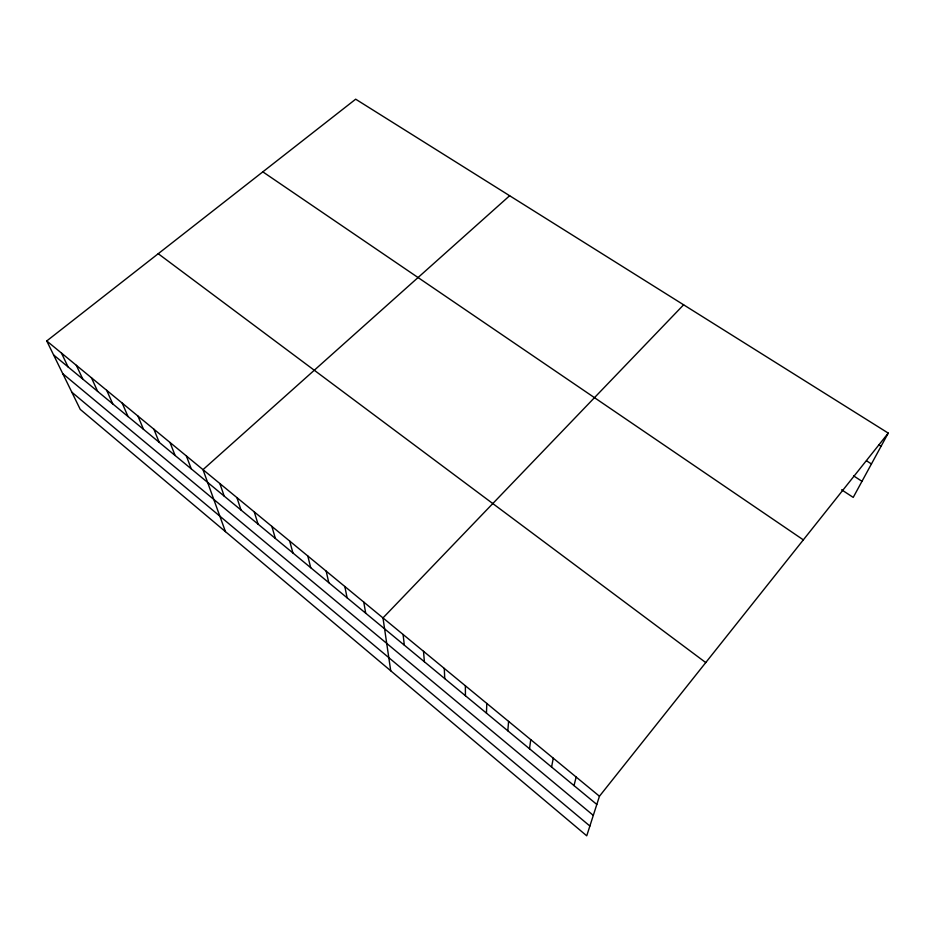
<?xml version="1.0" encoding="UTF-8"?>
<svg xmlns="http://www.w3.org/2000/svg" width="935" height="935" viewBox="0 0 935 935"><rect width="100%" height="100%" fill="white"/><g stroke="black" fill="none" stroke-linecap="round" stroke-linejoin="round"><path stroke-width="1.4" d="M486.457 713.136L486.808 703.447M507.822 730.808L508.593 721.399M529.526 748.771L530.741 739.643M551.592 767.027L553.263 758.192M574.008 785.587L576.159 777.055M888.25 433.104L599.452 796.234L586.736 835.808L80.246 409.39L46.75 340.948L355.674 99.192L888.25 433.104L853.223 497.397L841.605 489.788M683.625 304.81L382.988 617.918L390.725 670.792M509.645 195.719L203 469.662L225.452 531.641M878.69 444.791L881.062 446.287M866.546 460.815L871.443 463.959M853.643 475.903L861.988 481.315M262.828 171.853L803.34 539.869M158.225 253.712L705.75 662.576M46.75 340.948L599.452 796.234M53.599 354.938L596.81 804.451M62.785 373.708L593.304 815.378M71.843 392.209L589.88 826.026M61.441 353.056L68.091 366.929M76.331 365.316L82.783 379.084M91.42 377.74L97.661 391.403M106.707 390.339L112.738 403.873M122.204 403.114L128.013 416.519M137.924 416.052L143.511 429.34M153.854 429.177L159.207 442.325M170.006 442.489L175.114 455.497M186.392 455.976L191.254 468.844M219.842 483.535L224.19 496.099M236.929 497.619L241.008 510.019M254.262 511.889L258.06 524.138M271.851 526.382L275.369 538.455M289.698 541.084L292.912 552.971M307.802 555.998L310.712 567.709M326.175 571.133L328.781 582.657M344.828 586.49L347.107 597.816M363.762 602.093L365.702 613.208M403.09 634.491L404.329 645.173M423.52 651.321L424.373 661.758M444.277 668.42L444.744 678.611M465.373 685.787L465.431 695.733"/></g></svg>
